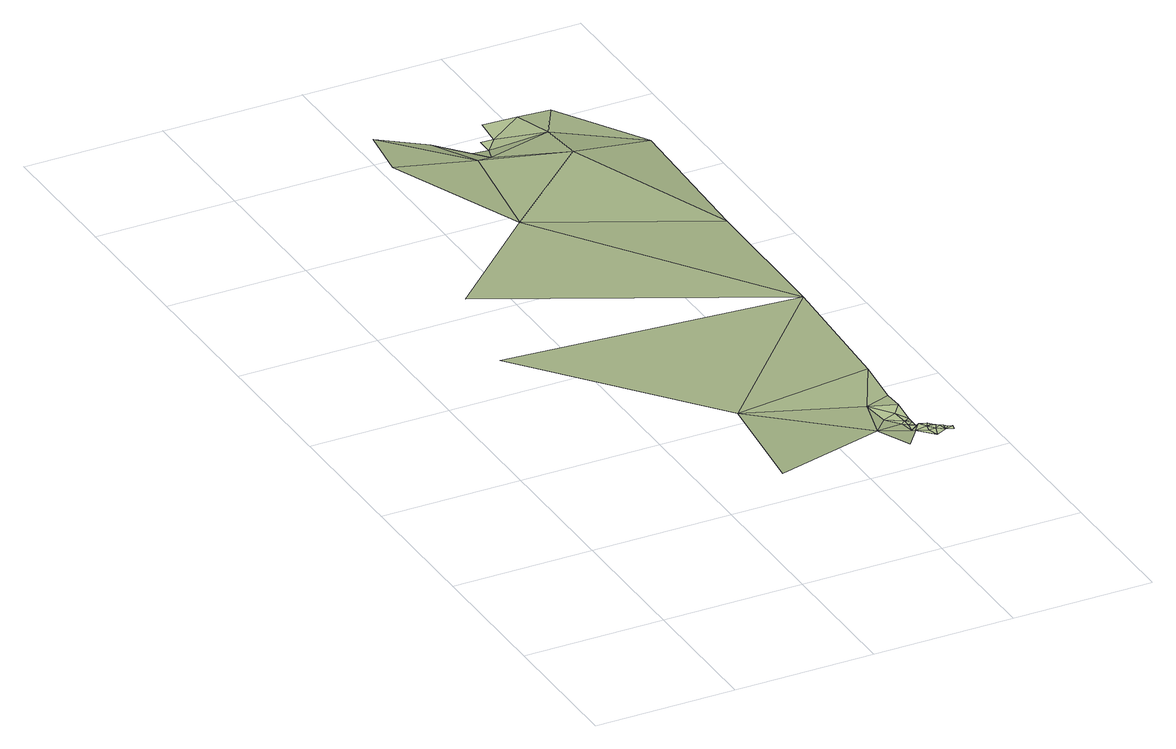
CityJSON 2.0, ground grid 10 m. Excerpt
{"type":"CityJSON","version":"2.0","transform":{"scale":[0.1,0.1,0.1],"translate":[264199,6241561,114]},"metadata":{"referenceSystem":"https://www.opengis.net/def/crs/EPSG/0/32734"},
"CityObjects":{
"terrain1":{"type":"TINRelief","geometry":[{"type":"CompositeSurface","lod":"1","boundaries":[[[0,1,2]],[[3,4,1]],[[5,1,0]],[[0,6,7]],[[5,8,1]],[[9,10,3]],[[7,11,0]],[[5,0,12]],[[13,12,0]],[[0,11,13]],[[14,11,7]],[[15,7,16]],[[17,12,13]],[[18,7,15]],[[14,7,18]],[[13,11,19]],[[12,20,5]],[[13,19,17]],[[12,17,20]],[[21,11,14]],[[21,19,11]],[[16,22,15]],[[22,18,15]],[[19,23,17]],[[24,14,18]],[[14,25,21]],[[21,26,19]],[[14,27,25]],[[19,26,23]],[[14,24,27]],[[17,23,28]],[[16,29,22]],[[17,30,20]],[[18,31,24]],[[17,28,30]],[[32,18,22]],[[5,20,33]],[[31,18,32]],[[34,32,22]],[[34,22,29]],[[30,33,20]],[[34,29,35]],[[3,1,8]],[[35,29,36]],[[37,5,33]],[[38,36,29]],[[29,39,38]],[[5,37,8]],[[9,40,41]],[[41,40,42]],[[43,42,40]],[[9,44,40]],[[9,3,45]],[[43,40,46]],[[9,45,44]],[[46,47,43]],[[40,44,46]],[[48,47,46]],[[49,46,44]],[[49,48,46]],[[50,48,51]],[[48,49,51]],[[52,51,53]],[[49,53,51]],[[45,54,44]],[[49,44,54]],[[53,49,55]],[[54,55,49]]]}]}
},
"vertices":[
[189,69,59],[113,116,68],[91,10,84],[239,270,41],[1,230,78],[202,109,53],[195,34,66],[212,60,58],[227,156,50],[111,417,54],[21,317,73],[214,69,53],[204,89,53],[212,79,53],[218,67,58],[220,57,58],[222,49,58],[215,82,53],[221,62,58],[215,76,53],[214,93,53],[220,73,53],[225,57,58],[219,78,53],[223,65,58],[221,70,53],[219,75,53],[222,68,53],[219,81,53],[230,53,58],[219,83,53],[225,63,58],[227,61,58],[221,102,53],[229,59,58],[231,58,58],[233,56,58],[223,120,50],[236,55,58],[235,51,58],[140,532,33],[78,530,45],[94,589,31],[134,586,18],[193,502,41],[251,400,27],[161,554,18],[154,585,5],[174,583,5],[206,562,21],[174,594,5],[183,594,5],[185,614,5],[204,602,12],[263,530,16],[227,600,12]
]}
